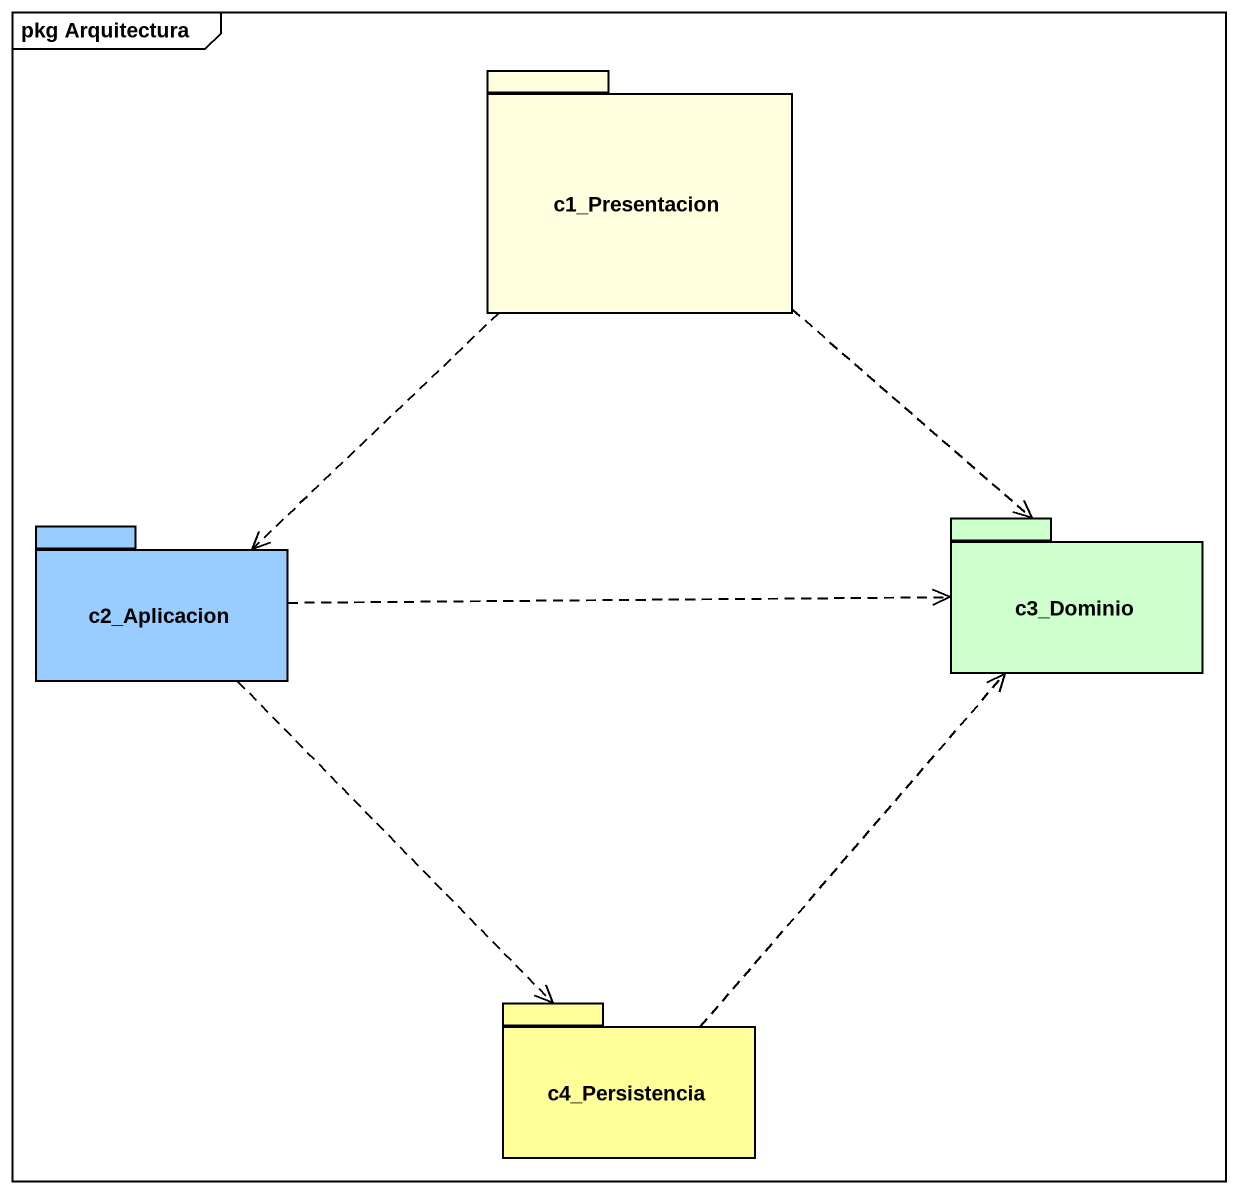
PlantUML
@startuml
mainframe pkg Arquitectura
package c1_Presentacion #FFFFE0 {
}
package c2_Aplicacion #99CCFF {
}
package c3_Dominio #CCFFCC {
}
package c4_Persistencia #FFFE99 {
}
c1_Presentacion ..> c2_Aplicacion
c1_Presentacion ..> c3_Dominio
c2_Aplicacion .right.> c3_Dominio
c2_Aplicacion ..> c4_Persistencia
c4_Persistencia .up.> c3_Dominio
@enduml
